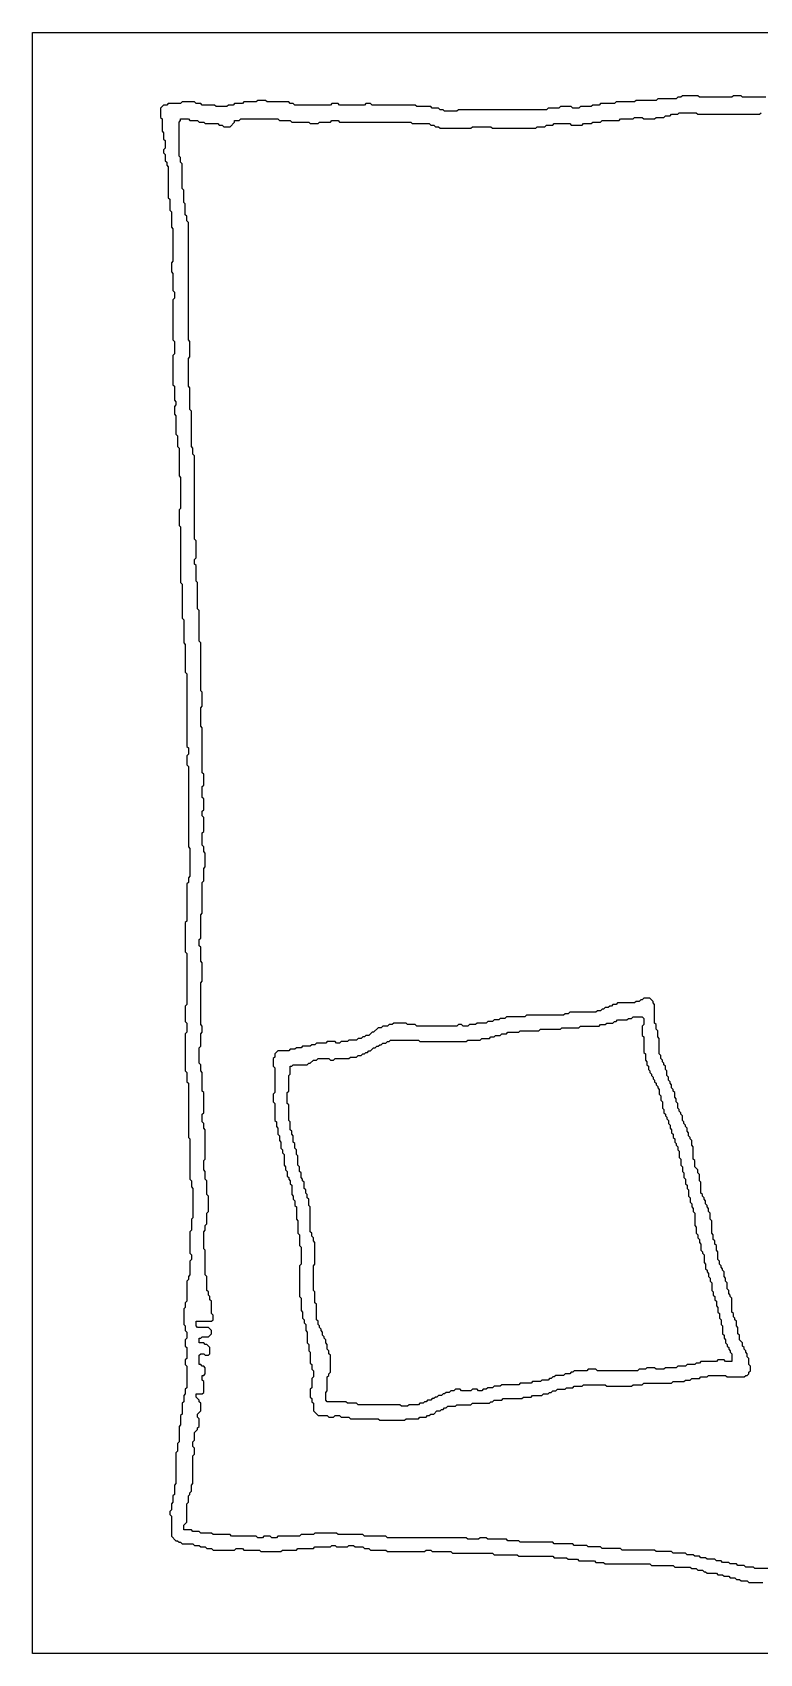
# Model space of a CAD drawing. Header units: metres. Extents: x 0 to 1166, y 0 to 1049.
# Drawn here: x 0 to 471, y 0 to 1049 of the extents above; entities that cross this region are included whole.
import ezdxf

# ---------------------------------------------------------------- set-up
doc = ezdxf.new("R2010")
doc.units = ezdxf.units.M

msp = doc.modelspace()

# ---------------------------------------------------------------- linework, layer by layer
for points in [[(0, 0), (0, 1049), (0, 1049), (1166, 1049), (1166, 1049), (1166, 0), (1166, 0), (0, 0)], [(475, 1007), (460, 1007), (460, 1007), (459, 1008), (459, 1008), (454, 1008), (454, 1008), (453, 1007), (453, 1007), (432, 1007), (432, 1007), (431, 1008), (431, 1008), (421, 1008), (421, 1008), (420, 1007), (420, 1007), (418, 1007), (418, 1007), (417, 1006), (417, 1006), (405, 1006), (405, 1006), (404, 1005), (404, 1005), (391, 1005), (391, 1005), (390, 1004), (390, 1004), (378, 1004), (378, 1004), (377, 1003), (377, 1003), (368, 1003), (368, 1003), (367, 1002), (367, 1002), (363, 1002), (363, 1002), (362, 1001), (362, 1001), (355, 1001), (355, 1001), (354, 1000), (354, 1000), (350, 1000), (350, 1000), (349, 1001), (349, 1001), (342, 1001), (342, 1001), (341, 1000), (341, 1000), (334, 1000), (334, 1000), (333, 999), (333, 999), (276, 999), (276, 999), (275, 998), (275, 998), (267, 998), (267, 998), (266, 999), (266, 999), (264, 999), (264, 999), (263, 1000), (263, 1000), (259, 1000), (259, 1000), (258, 1001), (258, 1001), (249, 1001), (249, 1001), (248, 1002), (248, 1002), (220, 1002), (220, 1002), (219, 1003), (219, 1003), (216, 1003), (216, 1003), (215, 1002), (215, 1002), (199, 1002), (199, 1002), (198, 1003), (198, 1003), (194, 1003), (194, 1003), (193, 1002), (193, 1002), (170, 1002), (170, 1002), (169, 1003), (169, 1003), (167, 1003), (167, 1003), (166, 1004), (166, 1004), (152, 1004), (152, 1004), (151, 1005), (151, 1005), (146, 1005), (146, 1005), (145, 1004), (145, 1004), (137, 1004), (137, 1004), (136, 1003), (136, 1003), (131, 1003), (131, 1003), (130, 1002), (130, 1002), (127, 1002), (127, 1002), (126, 1001), (126, 1001), (119, 1001), (119, 1001), (118, 1002), (118, 1002), (110, 1002), (110, 1002), (109, 1003), (109, 1003), (106, 1003), (106, 1003), (105, 1004), (105, 1004), (97, 1004), (97, 1004), (96, 1003), (96, 1003), (88, 1003), (88, 1003), (87, 1002), (87, 1002), (85, 1002), (85, 1002), (83, 1000), (83, 1000), (83, 994), (83, 994), (84, 993), (84, 993), (84, 985), (84, 985), (85, 984), (85, 984), (85, 980), (85, 980), (86, 979), (86, 979), (86, 974), (86, 974), (85, 973), (85, 973), (85, 971), (85, 971), (86, 970), (86, 970), (86, 966), (86, 966), (87, 965), (87, 965), (87, 963), (87, 963), (88, 962), (88, 962), (88, 942), (88, 942), (89, 941), (89, 941), (89, 934), (89, 934), (90, 933), (90, 933), (90, 923), (90, 923), (91, 922), (91, 922), (91, 901), (91, 901), (90, 900), (90, 900), (90, 894), (90, 894), (91, 893), (91, 893), (91, 882), (91, 882), (92, 881), (92, 881), (92, 877), (92, 877), (91, 876), (91, 876), (91, 850), (91, 850), (92, 849), (92, 849), (92, 841), (92, 841), (91, 840), (91, 840), (91, 821), (91, 821), (92, 820), (92, 820), (92, 811), (92, 811), (93, 810), (93, 810), (93, 808), (93, 808), (92, 807), (92, 807), (92, 802), (92, 802), (93, 801), (93, 801), (93, 789), (93, 789), (94, 788), (94, 788), (94, 781), (94, 781), (95, 780), (95, 780), (95, 762), (95, 762), (96, 761), (96, 761), (96, 741), (96, 741), (95, 740), (95, 740), (95, 730), (95, 730), (96, 729), (96, 729), (96, 693), (96, 693), (97, 692), (97, 692), (97, 670), (97, 670), (98, 669), (98, 669), (98, 654), (98, 654), (99, 653), (99, 653), (99, 635), (99, 635), (100, 634), (100, 634), (100, 587), (100, 587), (101, 586), (101, 586), (101, 582), (101, 582), (100, 581), (100, 581), (100, 575), (100, 575), (101, 574), (101, 574), (101, 522), (101, 522), (102, 521), (102, 521), (102, 503), (102, 503), (101, 502), (101, 502), (101, 499), (101, 499), (100, 498), (100, 498), (100, 474), (100, 474), (99, 473), (99, 473), (99, 454), (99, 454), (100, 453), (100, 453), (100, 420), (100, 420), (99, 419), (99, 419), (99, 409), (99, 409), (100, 408), (100, 408), (100, 402), (100, 402), (99, 401), (99, 401), (99, 377), (99, 377), (100, 376), (100, 376), (100, 370), (100, 370), (101, 369), (101, 369), (101, 334), (101, 334), (102, 333), (102, 333), (102, 307), (102, 307), (103, 306), (103, 306), (103, 302), (103, 302), (104, 301), (104, 301), (104, 282), (104, 282), (103, 281), (103, 281), (103, 274), (103, 274), (102, 273), (102, 273), (102, 259), (102, 259), (103, 258), (103, 258), (103, 255), (103, 255), (102, 254), (102, 254), (102, 245), (102, 245), (101, 244), (101, 244), (101, 242), (101, 242), (100, 241), (100, 241), (100, 228), (100, 228), (99, 227), (99, 227), (99, 224), (99, 224), (98, 223), (98, 223), (98, 213), (98, 213), (99, 212), (99, 212), (99, 209), (99, 209), (100, 208), (100, 208), (100, 204), (100, 204), (99, 203), (99, 203), (99, 199), (99, 199), (100, 198), (100, 198), (100, 191), (100, 191), (99, 190), (99, 190), (99, 187), (99, 187), (100, 186), (100, 186), (100, 172), (100, 172), (99, 171), (99, 171), (99, 168), (99, 168), (98, 167), (98, 167), (98, 163), (98, 163), (97, 162), (97, 162), (97, 155), (97, 155), (96, 154), (96, 154), (96, 148), (96, 148), (95, 147), (95, 147), (95, 137), (95, 137), (94, 136), (94, 136), (94, 131), (94, 131), (93, 130), (93, 130), (93, 110), (93, 110), (92, 109), (92, 109), (92, 103), (92, 103), (91, 102), (91, 102), (91, 98), (91, 98), (90, 97), (90, 97), (90, 93), (90, 93), (89, 92), (89, 92), (89, 90), (89, 90), (90, 89), (90, 89), (90, 76), (90, 76), (93, 73), (93, 73), (94, 73), (94, 73), (95, 72), (95, 72), (96, 72), (96, 72), (97, 71), (97, 71), (104, 71), (104, 71), (105, 70), (105, 70), (108, 70), (108, 70), (109, 69), (109, 69), (112, 69), (112, 69), (113, 68), (113, 68), (116, 68), (116, 68), (117, 67), (117, 67), (131, 67), (131, 67), (132, 68), (132, 68), (136, 68), (136, 68), (137, 67), (137, 67), (147, 67), (147, 67), (148, 66), (148, 66), (161, 66), (161, 66), (162, 67), (162, 67), (171, 67), (171, 67), (172, 68), (172, 68), (182, 68), (182, 68), (183, 69), (183, 69), (193, 69), (193, 69), (194, 70), (194, 70), (196, 70), (196, 70), (197, 69), (197, 69), (204, 69), (204, 69), (205, 70), (205, 70), (208, 70), (208, 70), (209, 69), (209, 69), (214, 69), (214, 69), (215, 68), (215, 68), (218, 68), (218, 68), (219, 67), (219, 67), (229, 67), (229, 67), (230, 66), (230, 66), (254, 66), (254, 66), (255, 67), (255, 67), (258, 67), (258, 67), (259, 66), (259, 66), (271, 66), (271, 66), (272, 65), (272, 65), (298, 65), (298, 65), (299, 64), (299, 64), (314, 64), (314, 64), (315, 63), (315, 63), (337, 63), (337, 63), (338, 62), (338, 62), (346, 62), (346, 62), (347, 61), (347, 61), (353, 61), (353, 61), (354, 60), (354, 60), (364, 60), (364, 60), (365, 59), (365, 59), (370, 59), (370, 59), (371, 58), (371, 58), (400, 58), (400, 58), (401, 57), (401, 57), (415, 57), (415, 57), (416, 56), (416, 56), (426, 56), (426, 56), (427, 55), (427, 55), (430, 55), (430, 55), (431, 54), (431, 54), (434, 54), (434, 54), (435, 53), (435, 53), (436, 53), (436, 53), (437, 52), (437, 52), (443, 52), (443, 52), (444, 51), (444, 51), (447, 51), (447, 51), (448, 50), (448, 50), (451, 50), (451, 50), (452, 49), (452, 49), (455, 49), (455, 49), (456, 48), (456, 48), (458, 48), (458, 48), (459, 47), (459, 47), (463, 47), (463, 47), (464, 46), (464, 46), (473, 46)], [(485, 55), (468, 55), (468, 55), (467, 56), (467, 56), (462, 56), (462, 56), (461, 57), (461, 57), (457, 57), (457, 57), (456, 58), (456, 58), (452, 58), (452, 58), (451, 59), (451, 59), (447, 59), (447, 59), (446, 60), (446, 60), (443, 60), (443, 60), (442, 61), (442, 61), (437, 61), (437, 61), (436, 62), (436, 62), (433, 62), (433, 62), (432, 63), (432, 63), (429, 63), (429, 63), (428, 64), (428, 64), (424, 64), (424, 64), (423, 65), (423, 65), (415, 65), (415, 65), (414, 66), (414, 66), (404, 66), (404, 66), (403, 67), (403, 67), (382, 67), (382, 67), (381, 68), (381, 68), (369, 68), (369, 68), (368, 69), (368, 69), (360, 69), (360, 69), (359, 70), (359, 70), (351, 70), (351, 70), (350, 71), (350, 71), (338, 71), (338, 71), (337, 72), (337, 72), (316, 72), (316, 72), (315, 73), (315, 73), (308, 73), (308, 73), (307, 74), (307, 74), (295, 74), (295, 74), (294, 75), (294, 75), (290, 75), (290, 75), (289, 74), (289, 74), (282, 74), (282, 74), (281, 75), (281, 75), (230, 75), (230, 75), (229, 76), (229, 76), (215, 76), (215, 76), (214, 77), (214, 77), (198, 77), (198, 77), (197, 78), (197, 78), (183, 78), (183, 78), (182, 77), (182, 77), (174, 77), (174, 77), (173, 76), (173, 76), (159, 76), (159, 76), (158, 75), (158, 75), (155, 75), (155, 75), (154, 76), (154, 76), (150, 76), (150, 76), (149, 75), (149, 75), (146, 75), (146, 75), (145, 76), (145, 76), (129, 76), (129, 76), (128, 77), (128, 77), (117, 77), (117, 77), (116, 78), (116, 78), (109, 78), (109, 78), (108, 79), (108, 79), (104, 79), (104, 79), (103, 80), (103, 80), (98, 80), (98, 80), (98, 83), (98, 83), (100, 85), (100, 85), (100, 97), (100, 97), (101, 98), (101, 98), (101, 102), (101, 102), (102, 103), (102, 103), (102, 104), (102, 104), (103, 105), (103, 105), (103, 109), (103, 109), (104, 110), (104, 110), (104, 128), (104, 128), (105, 129), (105, 129), (105, 133), (105, 133), (104, 134), (104, 134), (104, 137), (104, 137), (105, 138), (105, 138), (105, 143), (105, 143), (107, 145), (107, 145), (107, 146), (107, 146), (108, 147), (108, 147), (108, 152), (108, 152), (107, 153), (107, 153), (107, 155), (107, 155), (109, 157), (109, 157), (109, 162), (109, 162), (108, 163), (108, 163), (108, 164), (108, 164), (106, 166), (106, 166), (106, 168), (106, 168), (110, 168), (110, 168), (111, 169), (111, 169), (111, 176), (111, 176), (110, 177), (110, 177), (110, 180), (110, 180), (111, 180), (111, 180), (112, 181), (112, 181), (112, 185), (112, 185), (111, 186), (111, 186), (110, 186), (110, 186), (109, 187), (109, 187), (108, 187), (108, 187), (108, 193), (108, 193), (109, 194), (109, 194), (111, 194), (111, 194), (112, 193), (112, 193), (114, 193), (114, 193), (115, 194), (115, 194), (115, 198), (115, 198), (113, 200), (113, 200), (112, 200), (112, 200), (111, 201), (111, 201), (108, 201), (108, 201), (108, 204), (108, 204), (109, 204), (109, 204), (110, 205), (110, 205), (114, 205), (114, 205), (116, 207), (116, 207), (116, 209), (116, 209), (114, 211), (114, 211), (107, 211), (107, 211), (106, 212), (106, 212), (106, 215), (106, 215), (116, 215), (116, 215), (117, 216), (117, 216), (117, 219), (117, 219), (116, 220), (116, 220), (116, 228), (116, 228), (115, 229), (115, 229), (115, 231), (115, 231), (114, 232), (114, 232), (114, 234), (114, 234), (113, 235), (113, 235), (113, 244), (113, 244), (112, 245), (112, 245), (112, 261), (112, 261), (111, 262), (111, 262), (111, 273), (111, 273), (112, 274), (112, 274), (112, 277), (112, 277), (113, 278), (113, 278), (113, 285), (113, 285), (114, 286), (114, 286), (114, 296), (114, 296), (113, 297), (113, 297), (113, 306), (113, 306), (112, 307), (112, 307), (112, 312), (112, 312), (111, 313), (111, 313), (111, 319), (111, 319), (112, 320), (112, 320), (112, 339), (112, 339), (111, 340), (111, 340), (111, 343), (111, 343), (110, 344), (110, 344), (110, 349), (110, 349), (111, 350), (111, 350), (111, 363), (111, 363), (110, 364), (110, 364), (110, 376), (110, 376), (109, 377), (109, 377), (109, 381), (109, 381), (108, 382), (108, 382), (108, 392), (108, 392), (109, 393), (109, 393), (109, 401), (109, 401), (110, 402), (110, 402), (110, 406), (110, 406), (109, 407), (109, 407), (109, 434), (109, 434), (110, 435), (110, 435), (110, 447), (110, 447), (109, 448), (109, 448), (109, 457), (109, 457), (108, 458), (108, 458), (108, 462), (108, 462), (109, 463), (109, 463), (109, 478), (109, 478), (110, 479), (110, 479), (110, 499), (110, 499), (111, 500), (111, 500), (111, 508), (111, 508), (112, 509), (112, 509), (112, 518), (112, 518), (111, 519), (111, 519), (111, 522), (111, 522), (110, 523), (110, 523), (110, 531), (110, 531), (111, 532), (111, 532), (111, 541), (111, 541), (110, 542), (110, 542), (110, 545), (110, 545), (111, 546), (111, 546), (111, 553), (111, 553), (110, 554), (110, 554), (110, 561), (110, 561), (111, 562), (111, 562), (111, 569), (111, 569), (110, 570), (110, 570), (110, 599), (110, 599), (109, 600), (109, 600), (109, 612), (109, 612), (110, 613), (110, 613), (110, 622), (110, 622), (109, 623), (109, 623), (109, 654), (109, 654), (108, 655), (108, 655), (108, 675), (108, 675), (107, 676), (107, 676), (107, 693), (107, 693), (106, 694), (106, 694), (106, 704), (106, 704), (105, 705), (105, 705), (105, 708), (105, 708), (106, 709), (106, 709), (106, 720), (106, 720), (105, 721), (105, 721), (105, 775), (105, 775), (104, 776), (104, 776), (104, 780), (104, 780), (103, 781), (103, 781), (103, 804), (103, 804), (102, 805), (102, 805), (102, 819), (102, 819), (101, 820), (101, 820), (101, 838), (101, 838), (102, 839), (102, 839), (102, 849), (102, 849), (101, 850), (101, 850), (101, 926), (101, 926), (100, 927), (100, 927), (100, 930), (100, 930), (99, 931), (99, 931), (99, 938), (99, 938), (98, 939), (98, 939), (98, 947), (98, 947), (97, 948), (97, 948), (97, 964), (97, 964), (96, 965), (96, 965), (96, 968), (96, 968), (95, 969), (95, 969), (95, 991), (95, 991), (96, 992), (96, 992), (96, 993), (96, 993), (101, 993), (101, 993), (102, 992), (102, 992), (107, 992), (107, 992), (108, 991), (108, 991), (111, 991), (111, 991), (112, 990), (112, 990), (120, 990), (120, 990), (121, 989), (121, 989), (123, 989), (123, 989), (124, 988), (124, 988), (128, 988), (128, 988), (131, 991), (131, 991), (131, 992), (131, 992), (134, 992), (134, 992), (135, 993), (135, 993), (159, 993), (159, 993), (160, 992), (160, 992), (167, 992), (167, 992), (168, 991), (168, 991), (179, 991), (179, 991), (180, 990), (180, 990), (185, 990), (185, 990), (186, 991), (186, 991), (193, 991), (193, 991), (194, 992), (194, 992), (198, 992), (198, 992), (199, 991), (199, 991), (245, 991), (245, 991), (246, 990), (246, 990), (257, 990), (257, 990), (258, 989), (258, 989), (260, 989), (260, 989), (261, 988), (261, 988), (263, 988), (263, 988), (264, 987), (264, 987), (284, 987), (284, 987), (285, 988), (285, 988), (297, 988), (297, 988), (298, 987), (298, 987), (326, 987), (326, 987), (327, 988), (327, 988), (332, 988), (332, 988), (333, 989), (333, 989), (337, 989), (337, 989), (338, 990), (338, 990), (348, 990), (348, 990), (349, 989), (349, 989), (356, 989), (356, 989), (357, 990), (357, 990), (362, 990), (362, 990), (363, 991), (363, 991), (368, 991), (368, 991), (369, 992), (369, 992), (380, 992), (380, 992), (381, 993), (381, 993), (389, 993), (389, 993), (390, 994), (390, 994), (395, 994), (395, 994), (396, 993), (396, 993), (403, 993), (403, 993), (404, 994), (404, 994), (409, 994), (409, 994), (410, 995), (410, 995), (413, 995), (413, 995), (414, 996), (414, 996), (418, 996), (418, 996), (419, 997), (419, 997), (430, 997), (430, 997), (431, 996), (431, 996), (471, 996), (471, 996), (472, 997)], [(224, 152), (225, 151), (225, 151), (241, 151), (241, 151), (242, 152), (242, 152), (250, 152), (250, 152), (251, 153), (251, 153), (255, 153), (255, 153), (256, 154), (256, 154), (257, 154), (257, 154), (258, 155), (258, 155), (260, 155), (260, 155), (262, 157), (262, 157), (264, 157), (264, 157), (265, 158), (265, 158), (266, 158), (266, 158), (267, 159), (267, 159), (268, 159), (268, 159), (269, 160), (269, 160), (274, 160), (274, 160), (275, 161), (275, 161), (284, 161), (284, 161), (285, 162), (285, 162), (296, 162), (296, 162), (297, 163), (297, 163), (298, 163), (298, 163), (299, 164), (299, 164), (304, 164), (304, 164), (305, 165), (305, 165), (317, 165), (317, 165), (318, 166), (318, 166), (323, 166), (323, 166), (324, 167), (324, 167), (330, 167), (330, 167), (331, 168), (331, 168), (334, 168), (334, 168), (335, 169), (335, 169), (336, 169), (336, 169), (337, 170), (337, 170), (339, 170), (339, 170), (340, 171), (340, 171), (345, 171), (345, 171), (346, 172), (346, 172), (350, 172), (350, 172), (351, 173), (351, 173), (356, 173), (356, 173), (357, 174), (357, 174), (371, 174), (371, 174), (372, 173), (372, 173), (388, 173), (388, 173), (389, 174), (389, 174), (395, 174), (395, 174), (396, 175), (396, 175), (414, 175), (414, 175), (415, 176), (415, 176), (422, 176), (422, 176), (423, 177), (423, 177), (426, 177), (426, 177), (427, 178), (427, 178), (432, 178), (432, 178), (433, 179), (433, 179), (437, 179), (437, 179), (438, 180), (438, 180), (449, 180), (449, 180), (450, 179), (450, 179), (461, 179), (461, 179), (462, 180), (462, 180), (463, 180), (463, 180), (464, 181), (464, 181), (464, 182), (464, 182), (465, 183), (465, 183), (465, 186), (465, 186), (464, 187), (464, 187), (464, 191), (464, 191), (463, 192), (463, 192), (463, 194), (463, 194), (462, 195), (462, 195), (462, 196), (462, 196), (461, 197), (461, 197), (461, 198), (461, 198), (460, 199), (460, 199), (460, 201), (460, 201), (458, 203), (458, 203), (458, 206), (458, 206), (457, 207), (457, 207), (457, 211), (457, 211), (456, 212), (456, 212), (456, 215), (456, 215), (455, 216), (455, 216), (455, 217), (455, 217), (454, 218), (454, 218), (454, 220), (454, 220), (453, 221), (453, 221), (453, 230), (453, 230), (452, 231), (452, 231), (452, 232), (452, 232), (451, 233), (451, 233), (451, 235), (451, 235), (450, 236), (450, 236), (450, 240), (450, 240), (449, 241), (449, 241), (449, 243), (449, 243), (448, 244), (448, 244), (448, 247), (448, 247), (447, 248), (447, 248), (447, 249), (447, 249), (446, 250), (446, 250), (446, 251), (446, 251), (445, 252), (445, 252), (445, 254), (445, 254), (444, 255), (444, 255), (444, 260), (444, 260), (443, 261), (443, 261), (443, 264), (443, 264), (442, 265), (442, 265), (442, 267), (442, 267), (441, 268), (441, 268), (441, 271), (441, 271), (440, 272), (440, 272), (440, 280), (440, 280), (439, 281), (439, 281), (439, 285), (439, 285), (438, 286), (438, 286), (438, 288), (438, 288), (437, 289), (437, 289), (437, 290), (437, 290), (436, 291), (436, 291), (436, 293), (436, 293), (435, 294), (435, 294), (435, 295), (435, 295), (434, 296), (434, 296), (434, 297), (434, 297), (433, 298), (433, 298), (433, 305), (433, 305), (432, 306), (432, 306), (432, 310), (432, 310), (431, 311), (431, 311), (431, 313), (431, 313), (429, 315), (429, 315), (429, 319), (429, 319), (428, 320), (428, 320), (428, 328), (428, 328), (427, 329), (427, 329), (427, 332), (427, 332), (426, 333), (426, 333), (426, 334), (426, 334), (425, 335), (425, 335), (425, 337), (425, 337), (424, 338), (424, 338), (424, 340), (424, 340), (423, 341), (423, 341), (423, 342), (423, 342), (422, 343), (422, 343), (422, 344), (422, 344), (421, 345), (421, 345), (421, 348), (421, 348), (420, 349), (420, 349), (420, 350), (420, 350), (419, 351), (419, 351), (419, 352), (419, 352), (418, 353), (418, 353), (418, 356), (418, 356), (417, 357), (417, 357), (417, 359), (417, 359), (416, 360), (416, 360), (416, 363), (416, 363), (415, 364), (415, 364), (415, 365), (415, 365), (414, 366), (414, 366), (414, 368), (414, 368), (413, 369), (413, 369), (413, 370), (413, 370), (412, 371), (412, 371), (412, 373), (412, 373), (411, 374), (411, 374), (411, 377), (411, 377), (410, 378), (410, 378), (410, 380), (410, 380), (409, 381), (409, 381), (409, 382), (409, 382), (408, 383), (408, 383), (408, 384), (408, 384), (407, 385), (407, 385), (407, 387), (407, 387), (406, 388), (406, 388), (406, 398), (406, 398), (405, 399), (405, 399), (405, 403), (405, 403), (404, 404), (404, 404), (404, 407), (404, 407), (403, 408), (403, 408), (403, 420), (403, 420), (402, 421), (402, 421), (402, 422), (402, 422), (400, 424), (400, 424), (396, 424), (396, 424), (395, 423), (395, 423), (394, 423), (394, 423), (393, 422), (393, 422), (391, 422), (391, 422), (390, 421), (390, 421), (379, 421), (379, 421), (378, 420), (378, 420), (376, 420), (376, 420), (375, 419), (375, 419), (374, 419), (374, 419), (373, 418), (373, 418), (371, 418), (371, 418), (370, 417), (370, 417), (369, 417), (369, 417), (368, 416), (368, 416), (366, 416), (366, 416), (365, 415), (365, 415), (348, 415), (348, 415), (347, 414), (347, 414), (345, 414), (345, 414), (344, 413), (344, 413), (320, 413), (320, 413), (319, 412), (319, 412), (307, 412), (307, 412), (306, 411), (306, 411), (303, 411), (303, 411), (302, 410), (302, 410), (299, 410), (299, 410), (298, 409), (298, 409), (295, 409), (295, 409), (294, 408), (294, 408), (288, 408), (288, 408), (287, 407), (287, 407), (283, 407), (283, 407), (282, 406), (282, 406), (279, 406), (279, 406), (278, 407), (278, 407), (276, 407), (276, 407), (275, 406), (275, 406), (249, 406), (249, 406), (248, 407), (248, 407), (243, 407), (243, 407), (242, 408), (242, 408), (234, 408), (234, 408), (233, 407), (233, 407), (231, 407), (231, 407), (230, 406), (230, 406), (227, 406), (227, 406), (226, 405), (226, 405), (224, 405), (224, 405), (221, 402), (221, 402), (220, 402), (220, 402), (218, 400), (218, 400), (216, 400), (216, 400), (215, 399), (215, 399), (214, 399), (214, 399), (213, 398), (213, 398), (211, 398), (211, 398), (210, 397), (210, 397), (205, 397), (205, 397), (204, 396), (204, 396), (200, 396), (200, 396), (199, 395), (199, 395), (197, 395), (197, 395), (196, 396), (196, 396), (191, 396), (191, 396), (190, 395), (190, 395), (184, 395), (184, 395), (183, 394), (183, 394), (181, 394), (181, 394), (180, 393), (180, 393), (175, 393), (175, 393), (174, 392), (174, 392), (171, 392), (171, 392), (170, 391), (170, 391), (167, 391), (167, 391), (166, 390), (166, 390), (159, 390), (159, 390), (157, 388), (157, 388), (157, 386), (157, 386), (156, 385), (156, 385), (156, 380), (156, 380), (157, 379), (157, 379), (157, 363), (157, 363), (156, 362), (156, 362), (156, 357), (156, 357), (157, 356), (157, 356), (157, 345), (157, 345), (158, 344), (158, 344), (158, 341), (158, 341), (159, 340), (159, 340), (159, 336), (159, 336), (160, 335), (160, 335), (160, 332), (160, 332), (161, 331), (161, 331), (161, 327), (161, 327), (162, 326), (162, 326), (162, 324), (162, 324), (163, 323), (163, 323), (163, 316), (163, 316), (164, 315), (164, 315), (164, 313), (164, 313), (165, 312), (165, 312), (165, 309), (165, 309), (166, 308), (166, 308), (166, 307), (166, 307), (167, 306), (167, 306), (167, 304), (167, 304), (168, 303), (168, 303), (168, 297), (168, 297), (169, 296), (169, 296), (169, 294), (169, 294), (170, 293), (170, 293), (170, 290), (170, 290), (171, 289), (171, 289), (171, 281), (171, 281), (172, 280), (172, 280), (172, 272), (172, 272), (173, 271), (173, 271), (173, 264), (173, 264), (174, 263), (174, 263), (174, 252), (174, 252), (173, 251), (173, 251), (173, 231), (173, 231), (174, 230), (174, 230), (174, 222), (174, 222), (175, 221), (175, 221), (175, 217), (175, 217), (176, 216), (176, 216), (176, 214), (176, 214), (177, 213), (177, 213), (177, 209), (177, 209), (178, 208), (178, 208), (178, 201), (178, 201), (179, 200), (179, 200), (179, 196), (179, 196), (180, 195), (180, 195), (180, 188), (180, 188), (181, 187), (181, 187), (181, 184), (181, 184), (182, 183), (182, 183), (182, 179), (182, 179), (181, 178), (181, 178), (181, 172), (181, 172), (180, 171), (180, 171), (180, 166), (180, 166), (181, 165), (181, 165), (181, 163), (181, 163), (182, 162), (182, 162), (182, 157), (182, 157), (185, 154), (185, 154), (191, 154), (191, 154), (192, 153), (192, 153), (195, 153), (195, 153), (196, 154), (196, 154), (199, 154), (199, 154), (200, 153), (200, 153), (205, 153), (205, 153), (206, 152), (206, 152), (224, 152)], [(239, 160), (238, 161), (238, 161), (211, 161), (211, 161), (210, 162), (210, 162), (204, 162), (204, 162), (203, 163), (203, 163), (191, 163), (191, 163), (190, 164), (190, 164), (190, 169), (190, 169), (191, 170), (191, 170), (191, 179), (191, 179), (192, 180), (192, 180), (192, 181), (192, 181), (193, 182), (193, 182), (193, 193), (193, 193), (192, 194), (192, 194), (192, 196), (192, 196), (191, 197), (191, 197), (191, 200), (191, 200), (190, 201), (190, 201), (190, 203), (190, 203), (189, 204), (189, 204), (189, 205), (189, 205), (188, 206), (188, 206), (188, 208), (188, 208), (187, 209), (187, 209), (187, 210), (187, 210), (186, 211), (186, 211), (186, 212), (186, 212), (185, 213), (185, 213), (185, 215), (185, 215), (184, 216), (184, 216), (184, 226), (184, 226), (183, 227), (183, 227), (183, 234), (183, 234), (182, 235), (182, 235), (182, 251), (182, 251), (183, 252), (183, 252), (183, 266), (183, 266), (182, 267), (182, 267), (182, 269), (182, 269), (181, 270), (181, 270), (181, 272), (181, 272), (180, 273), (180, 273), (180, 289), (180, 289), (179, 290), (179, 290), (179, 294), (179, 294), (178, 295), (178, 295), (178, 297), (178, 297), (177, 298), (177, 298), (177, 300), (177, 300), (176, 301), (176, 301), (176, 305), (176, 305), (175, 306), (175, 306), (175, 307), (175, 307), (174, 308), (174, 308), (174, 311), (174, 311), (173, 312), (173, 312), (173, 315), (173, 315), (172, 316), (172, 316), (172, 322), (172, 322), (171, 323), (171, 323), (171, 326), (171, 326), (170, 327), (170, 327), (170, 330), (170, 330), (169, 331), (169, 331), (169, 335), (169, 335), (168, 336), (168, 336), (168, 338), (168, 338), (167, 339), (167, 339), (167, 344), (167, 344), (166, 345), (166, 345), (166, 355), (166, 355), (165, 356), (165, 356), (165, 363), (165, 363), (166, 364), (166, 364), (166, 374), (166, 374), (167, 375), (167, 375), (167, 380), (167, 380), (168, 380), (168, 380), (169, 381), (169, 381), (178, 381), (178, 381), (179, 382), (179, 382), (180, 382), (180, 382), (182, 384), (182, 384), (184, 384), (184, 384), (185, 385), (185, 385), (192, 385), (192, 385), (193, 384), (193, 384), (195, 384), (195, 384), (196, 385), (196, 385), (205, 385), (205, 385), (206, 386), (206, 386), (210, 386), (210, 386), (211, 387), (211, 387), (213, 387), (213, 387), (214, 388), (214, 388), (215, 388), (215, 388), (216, 389), (216, 389), (217, 389), (217, 389), (218, 390), (218, 390), (219, 390), (219, 390), (221, 392), (221, 392), (222, 392), (222, 392), (223, 393), (223, 393), (224, 393), (224, 393), (225, 394), (225, 394), (226, 394), (226, 394), (227, 395), (227, 395), (229, 395), (229, 395), (230, 396), (230, 396), (231, 396), (231, 396), (232, 397), (232, 397), (250, 397), (250, 397), (251, 396), (251, 396), (281, 396), (281, 396), (282, 397), (282, 397), (290, 397), (290, 397), (291, 398), (291, 398), (296, 398), (296, 398), (297, 399), (297, 399), (299, 399), (299, 399), (300, 400), (300, 400), (303, 400), (303, 400), (304, 401), (304, 401), (307, 401), (307, 401), (308, 402), (308, 402), (315, 402), (315, 402), (316, 403), (316, 403), (328, 403), (328, 403), (329, 404), (329, 404), (342, 404), (342, 404), (343, 405), (343, 405), (354, 405), (354, 405), (355, 406), (355, 406), (367, 406), (367, 406), (368, 407), (368, 407), (371, 407), (371, 407), (372, 408), (372, 408), (376, 408), (376, 408), (377, 409), (377, 409), (378, 409), (378, 409), (379, 410), (379, 410), (385, 410), (385, 410), (386, 411), (386, 411), (388, 411), (388, 411), (389, 412), (389, 412), (395, 412), (395, 412), (396, 411), (396, 411), (396, 407), (396, 407), (395, 406), (395, 406), (395, 400), (395, 400), (396, 399), (396, 399), (396, 389), (396, 389), (397, 388), (397, 388), (397, 384), (397, 384), (398, 383), (398, 383), (398, 381), (398, 381), (399, 380), (399, 380), (399, 378), (399, 378), (400, 377), (400, 377), (400, 376), (400, 376), (401, 375), (401, 375), (401, 374), (401, 374), (402, 373), (402, 373), (402, 372), (402, 372), (403, 371), (403, 371), (403, 370), (403, 370), (404, 369), (404, 369), (404, 368), (404, 368), (405, 367), (405, 367), (405, 366), (405, 366), (406, 365), (406, 365), (406, 362), (406, 362), (407, 361), (407, 361), (407, 358), (407, 358), (408, 357), (408, 357), (408, 353), (408, 353), (409, 352), (409, 352), (409, 350), (409, 350), (410, 349), (410, 349), (410, 348), (410, 348), (411, 347), (411, 347), (411, 346), (411, 346), (412, 345), (412, 345), (412, 343), (412, 343), (413, 342), (413, 342), (413, 340), (413, 340), (414, 339), (414, 339), (414, 337), (414, 337), (415, 336), (415, 336), (415, 334), (415, 334), (416, 333), (416, 333), (416, 331), (416, 331), (417, 330), (417, 330), (417, 329), (417, 329), (418, 328), (418, 328), (418, 326), (418, 326), (419, 325), (419, 325), (419, 321), (419, 321), (420, 320), (420, 320), (420, 316), (420, 316), (421, 315), (421, 315), (421, 312), (421, 312), (422, 311), (422, 311), (422, 308), (422, 308), (423, 307), (423, 307), (423, 304), (423, 304), (424, 303), (424, 303), (424, 301), (424, 301), (425, 300), (425, 300), (425, 296), (425, 296), (426, 295), (426, 295), (426, 292), (426, 292), (427, 291), (427, 291), (427, 289), (427, 289), (428, 288), (428, 288), (428, 286), (428, 286), (429, 285), (429, 285), (429, 277), (429, 277), (430, 276), (430, 276), (430, 272), (430, 272), (431, 271), (431, 271), (431, 269), (431, 269), (432, 268), (432, 268), (432, 266), (432, 266), (433, 265), (433, 265), (433, 261), (433, 261), (434, 260), (434, 260), (434, 259), (434, 259), (435, 258), (435, 258), (435, 253), (435, 253), (436, 252), (436, 252), (436, 249), (436, 249), (437, 248), (437, 248), (437, 247), (437, 247), (438, 246), (438, 246), (438, 244), (438, 244), (439, 243), (439, 243), (439, 241), (439, 241), (440, 240), (440, 240), (440, 235), (440, 235), (441, 234), (441, 234), (441, 232), (441, 232), (442, 231), (442, 231), (442, 229), (442, 229), (443, 228), (443, 228), (443, 225), (443, 225), (444, 224), (444, 224), (444, 221), (444, 221), (445, 220), (445, 220), (445, 217), (445, 217), (446, 216), (446, 216), (446, 213), (446, 213), (447, 212), (447, 212), (447, 207), (447, 207), (448, 206), (448, 206), (448, 204), (448, 204), (449, 203), (449, 203), (449, 201), (449, 201), (450, 200), (450, 200), (450, 199), (450, 199), (451, 198), (451, 198), (451, 197), (451, 197), (452, 196), (452, 196), (452, 195), (452, 195), (453, 194), (453, 194), (453, 189), (453, 189), (449, 189), (449, 189), (448, 190), (448, 190), (444, 190), (444, 190), (443, 189), (443, 189), (433, 189), (433, 189), (432, 188), (432, 188), (430, 188), (430, 188), (429, 187), (429, 187), (424, 187), (424, 187), (423, 186), (423, 186), (418, 186), (418, 186), (417, 185), (417, 185), (410, 185), (410, 185), (409, 184), (409, 184), (404, 184), (404, 184), (403, 185), (403, 185), (398, 185), (398, 185), (397, 184), (397, 184), (393, 184), (393, 184), (392, 183), (392, 183), (366, 183), (366, 183), (365, 184), (365, 184), (360, 184), (360, 184), (359, 183), (359, 183), (351, 183), (351, 183), (350, 182), (350, 182), (349, 182), (349, 182), (348, 181), (348, 181), (345, 181), (345, 181), (344, 180), (344, 180), (339, 180), (339, 180), (338, 179), (338, 179), (337, 179), (337, 179), (336, 178), (336, 178), (335, 178), (335, 178), (334, 177), (334, 177), (330, 177), (330, 177), (329, 176), (329, 176), (324, 176), (324, 176), (323, 175), (323, 175), (316, 175), (316, 175), (315, 174), (315, 174), (304, 174), (304, 174), (303, 173), (303, 173), (299, 173), (299, 173), (298, 172), (298, 172), (295, 172), (295, 172), (294, 171), (294, 171), (292, 171), (292, 171), (291, 170), (291, 170), (289, 170), (289, 170), (288, 171), (288, 171), (285, 171), (285, 171), (284, 170), (284, 170), (278, 170), (278, 170), (277, 171), (277, 171), (274, 171), (274, 171), (273, 170), (273, 170), (271, 170), (271, 170), (270, 169), (270, 169), (268, 169), (268, 169), (267, 168), (267, 168), (266, 168), (266, 168), (265, 167), (265, 167), (263, 167), (263, 167), (262, 166), (262, 166), (261, 166), (261, 166), (260, 165), (260, 165), (259, 165), (259, 165), (258, 164), (258, 164), (256, 164), (256, 164), (255, 163), (255, 163), (254, 163), (254, 163), (253, 162), (253, 162), (251, 162), (251, 162), (250, 161), (250, 161), (244, 161), (244, 161), (243, 160), (243, 160), (239, 160)]]:
    msp.add_lwpolyline(points)

doc.saveas('drawing.dxf')
